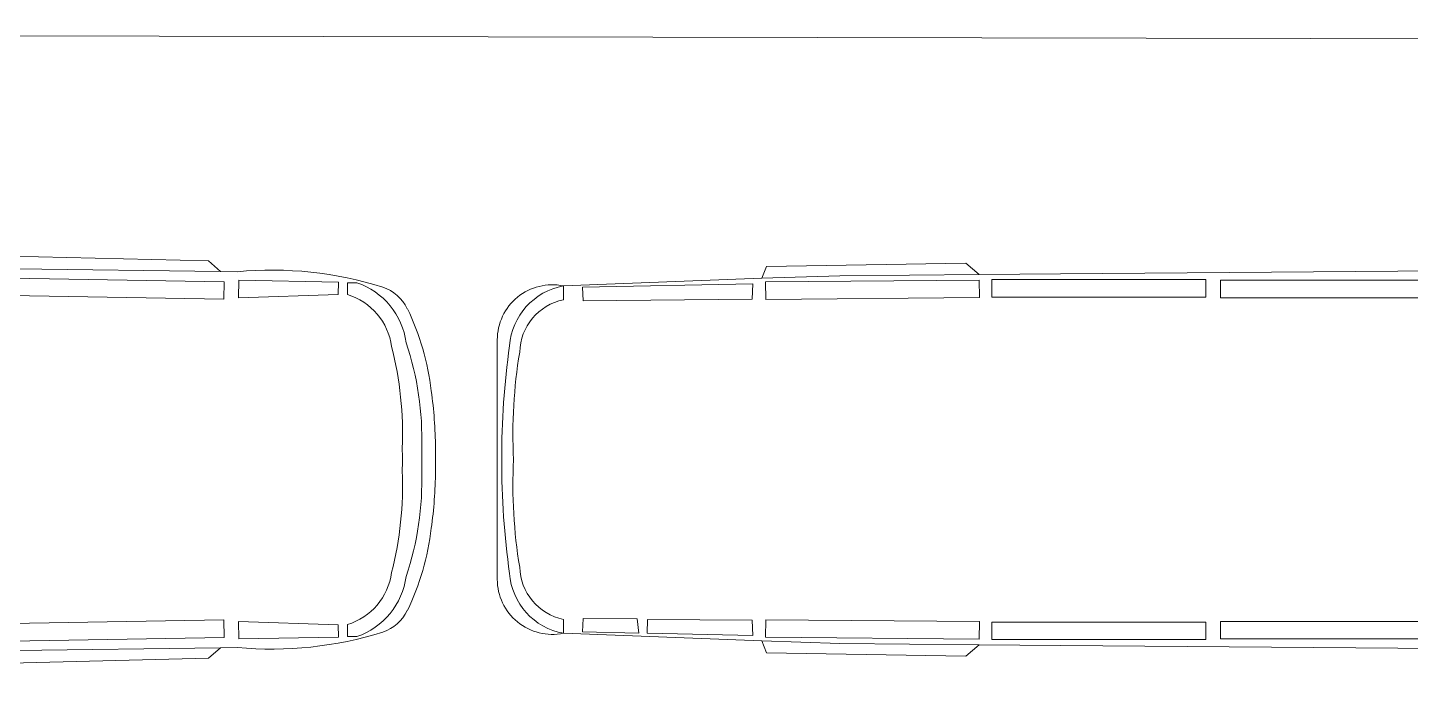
# Model space of a CAD drawing. Header units: metres. Extents: x 7 to 327053, y 40 to 7393807.
# Drawn here: x 326094.02 to 326105.21, y 7392877.88 to 7392883.32 of the extents above; entities that cross this region are included whole.
import ezdxf

# ---------------------------------------------------------------- set-up
doc = ezdxf.new("R2010")
doc.units = ezdxf.units.M
doc.layers.get('0').update_dxf_attribs({"lineweight": 18})
doc.layers.add('100_SIST_VIARIO_MEIO_FIO', color=1, linetype='Continuous', lineweight=18)
doc.layers.add('Piso externo', color=254, linetype='Continuous')

# ---------------------------------------------------------------- blocks, each defined once
blk = doc.blocks.new('terrestres_17')
at = {"color": 2}
for p, q in [((-1483.7, 164.6), (-1816.4, 159)), ((-1461.4, 145.6), (-1483.7, 164.6)), ((36.3, 168.3), (-295.3, 176.4)), ((56, 150.7), (36.3, 168.3)), ((-1824.3, 139.3), (-2155.7, 126.6)), ((-1816.4, 159), (-1824.3, 139.3)), ((-1694.1, 143.5), (-1824.3, 139.3)), ((-1694.1, 143.5), (-1461.4, 145.6)), ((-1461.4, 145.6), (-1325.5, 146.9)), ((-313.5, 155.1), (-1325.5, 146.9)), ((-285.2, 155.3), (56, 150.7)), ((56, 150.7), (84.4, 150.3)), ((-2155.7, 126.6), (-2155.7, 103.5)), ((-2266.2, -163.6), (-2266.2, 36.4)), ((-2266.2, -163.6), (-2266.2, -363.6)), ((-2155.7, -453.9), (-2155.7, -430.7)), ((-1824.3, -466.6), (-2155.7, -453.9)), ((-1694.1, -470.7), (-1824.3, -466.6)), ((-1816.4, -486.3), (-1824.3, -466.6)), ((-1694.1, -470.7), (-1461.4, -472.9)), ((-1461.4, -472.9), (-1483.7, -491.9)), ((-1461.4, -472.9), (-1325.5, -474.2)), ((-313.5, -482.4), (-1325.5, -474.2)), ((-285.2, -482.6), (56, -478)), ((56, -478), (36.3, -495.6)), ((56, -478), (84.4, -477.6)), ((-1483.7, -491.9), (-1816.4, -486.3)), ((36.3, -495.6), (-295.3, -503.7))]:
    blk.add_line(p, q, dxfattribs=at)
for points in [[(61.7, 104.3), (-295.2, 110.3), (-294.7, 139.6), (62.3, 133.6)], [(-1460.9, 107.1), (-1817.8, 103.9), (-1818.1, 133.2), (-1461.1, 136.3)], [(-1082.8, 107.9), (-1439.8, 107.9), (-1439.8, 137.2), (-1082.8, 137.2)], [(-701.3, 106.7), (-1058.3, 106.7), (-1058.3, 136), (-701.2, 136)], [(252.5, 112.5), (86.3, 106.8), (86.8, 136.1), (253.1, 133)], [(-2032.7, -429.9), (-2123, -428.9), (-2123.7, -451.6), (-2029.7, -453.6)], [(-1840.6, -431.8), (-2015.2, -430.7), (-2016, -453.4), (-1839.4, -457.3)], [(-1460.9, -434.3), (-1817.8, -431.2), (-1818.1, -460.4), (-1461.1, -463.6)], [(-1082.8, -435.2), (-1439.8, -435.2), (-1439.8, -464.5), (-1082.8, -464.5)], [(-701.3, -434), (-1058.3, -434), (-1058.3, -463.3), (-701.2, -463.3)], [(61.7, -431.6), (-295.2, -437.6), (-294.7, -466.9), (62.3, -460.9)], [(252.5, -439.7), (86.3, -434.1), (86.8, -463.4), (253.1, -460.3)]]:
    blk.add_lwpolyline(points, close=True, dxfattribs=at)
for points in [[(-2155.7, 126.6, 0.341663), (-2245.7, 26.5, 0.034688), (-2258.9, -163.5, -0.003915)], [(284, 132), (268.1, 132), (268.1, 112, -0.297448), (341.9, 25.2, -0.074649), (359.7, -144.6, -0.992585)], [(284, 132, -0.287049), (366.2, 31.5, -0.090034), (392.3, -144.4, -1.028789)], [(-2155.7, 103.5, 0.348631), (-2228.8, 15.9, 0.053738), (-2239.1, -163.3, -0.027372)], [(360.5, -163.6, 0.006599), (359.7, -144.6, 0.928253)], [(392.8, -163.6, 0.007789), (392.3, -144.4, 0.966191)], [(-2258.9, -163.6, -0.000026), (-2258.9, -163.5, 0.003683)], [(-2258.9, -163.6, -0.000026), (-2258.9, -163.5, 0.003683)], [(-2258.9, -163.6, 0.000026), (-2258.9, -163.8, -0.003683)], [(-2258.9, -163.6, 0.000026), (-2258.9, -163.8, -0.003683)], [(-2155.7, -453.9, -0.341663), (-2245.7, -353.8, -0.034688), (-2258.9, -163.8, 0.003915)], [(-2155.7, -430.7, -0.348631), (-2228.8, -343.2, -0.053738), (-2239.1, -164, 0.027372)], [(284, -459.3), (268.1, -459.3), (268.1, -439.2, 0.297448), (341.9, -352.5, 0.074649), (359.7, -182.6, 0.992585)], [(284, -459.3, 0.287049), (366.2, -358.8, 0.090034), (392.3, -182.9, 1.028789)], [(360.5, -163.6, -0.006599), (359.7, -182.6, -0.928253)], [(392.8, -163.6, -0.007789), (392.3, -182.9, -0.966191)]]:
    blk.add_lwpolyline(points, format="xyb", dxfattribs=at)
blk.add_lwpolyline([(-2123.7, 124.3), (-1839.4, 130), (-1840.6, 104.5), (-2123, 101.6), (-2123.7, 124.3)], dxfattribs=at)
for centre, radius, start, end in [((141.7, -465.3), 618.3, 72.538, 95.3191), ((-2174.1, 36.4), 92.1, 78.5226, 180), ((305.3, 58), 70, 25.8412, 71.757), ((-15, -97.2), 426, 6.5086, 25.8412), ((-356, -155), 771.6, 0.7976, 7.9052), ((-722.1, -147.2), 1137.6, 359.1701, 0.1466), ((-356, -172.3), 771.6, 352.0948, 359.2024), ((-722.1, -180.1), 1137.6, 359.8534, 0.8299), ((-15, -230.1), 426, 334.1588, 353.4914), ((-2174.1, -363.6), 92.1, 180, 281.4774), ((305.3, -385.3), 70, 288.243, 334.1588), ((141.7, 138), 618.3, 264.6809, 287.462)]:
    blk.add_arc(centre, radius, start, end, dxfattribs=at)
blk = doc.blocks.new('*U58')
at = {"color": 7, "xscale": 0.004847731468392426, "yscale": 0.004847731468392426, "zscale": 0.004847731468392426}
blk.add_blockref('terrestres_17', (4.486, 0.793), dxfattribs=at)
blk = doc.blocks.new('*U59')
at = {"layer": '100_SIST_VIARIO_MEIO_FIO', "color": 0, "linetype": 'ByBlock', "lineweight": -2, "transparency": 16777216}
for p in [(0, 0), (13.5, 0)]:
    blk.add_blockref('*U58', p, dxfattribs=at)

msp = doc.modelspace()

# ---------------------------------------------------------------- hatches: boundary and pattern name
at = {"layer": 'Piso externo'}
h = msp.add_hatch(dxfattribs=at)
h.set_pattern_fill('ANGLE', color=256, scale=0.15)
h.set_pattern_definition([(0, (321476.6496, 7391586.4824), (0, 1.04775), [0.762, -0.28575]), (90, (321476.6496, 7391586.4824), (-1.04775, 6e-17), [0.762, -0.28575])])
edge = h.paths.add_edge_path()
edge.add_line((326098.858, 7392877.626), (326084.816, 7392877.723))
edge.add_line((326084.816, 7392877.723), (326081.974, 7392880.649))
edge.add_line((326081.974, 7392880.649), (326070.441, 7392880.777))
edge.add_line((326070.441, 7392880.777), (326070.441, 7392876.078))
edge.add_line((326070.441, 7392876.078), (326082.041, 7392876.078))
edge.add_line((326082.041, 7392876.078), (326082.041, 7392876.278))
edge.add_line((326082.041, 7392876.278), (326099.051, 7392876.278))
edge.add_spline(control_points=[(326099.051, 7392876.278), (326098.802, 7392876.898), (326098.722, 7392877.362), (326098.858, 7392877.626)], knot_values=[8.266113, 8.266113, 8.266113, 8.266113, 10.563496, 10.563496, 10.563496, 10.563496], degree=3, periodic=0)
h.paths.add_polyline_path([(326071.195, 7392878.729), (326079.438, 7392878.729), (326079.438, 7392879.636), (326071.195, 7392879.636)], flags=24)

# ---------------------------------------------------------------- linework, layer by layer
at = {"layer": '100_SIST_VIARIO_MEIO_FIO'}
msp.add_lwpolyline([(326057.459, 7392873.681), (326057.408, 7392880.36), (326058.469, 7392882.307), (326060.439, 7392883.325), (326127.056, 7392883.192), (326141.012, 7392882.727), (326154.991, 7392882.394)], dxfattribs=at)

# ---------------------------------------------------------------- block references
msp.add_blockref('*U59', (326090.82, 7392879.826, -0.057), dxfattribs=at)

doc.saveas('drawing.dxf')
